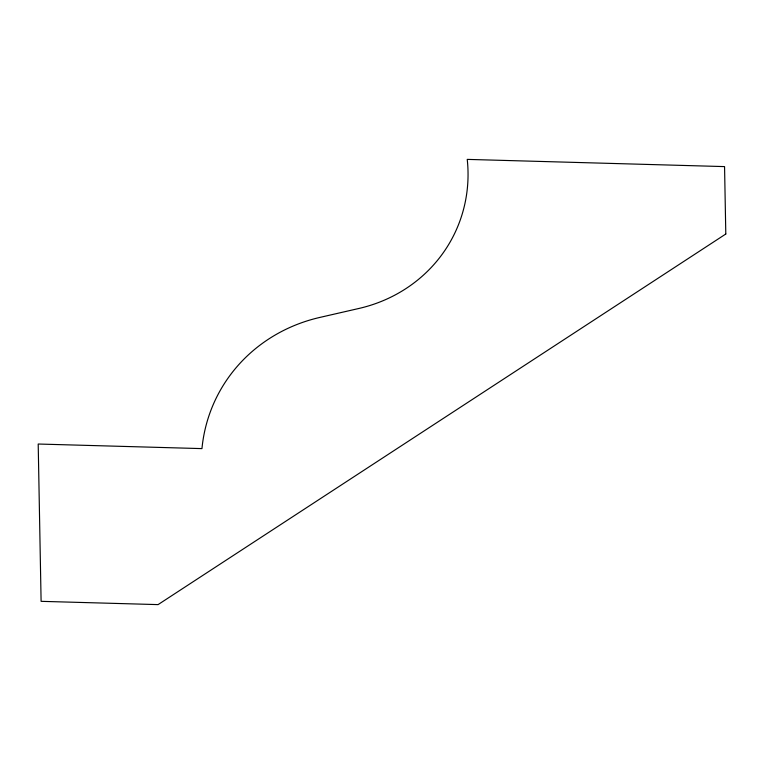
<?xml version="1.0" encoding="UTF-8"?>
<svg xmlns="http://www.w3.org/2000/svg" width="764" height="764" viewBox="0 0 764 764"><rect width="100%" height="100%" fill="white"/><g stroke="black" fill="none" stroke-linecap="round" stroke-linejoin="round"><path stroke-width="1.15" d="M725.8 234.013L158.072 604.611L41.103 601.335L38.2 444.027L201.954 448.611A165.177 155.312 24.8 0 1 319.772 317.442L358.908 308.465A152.112 143.03 24.8 0 0 467.234 159.389L724.558 166.6L725.8 234.013"/></g></svg>
